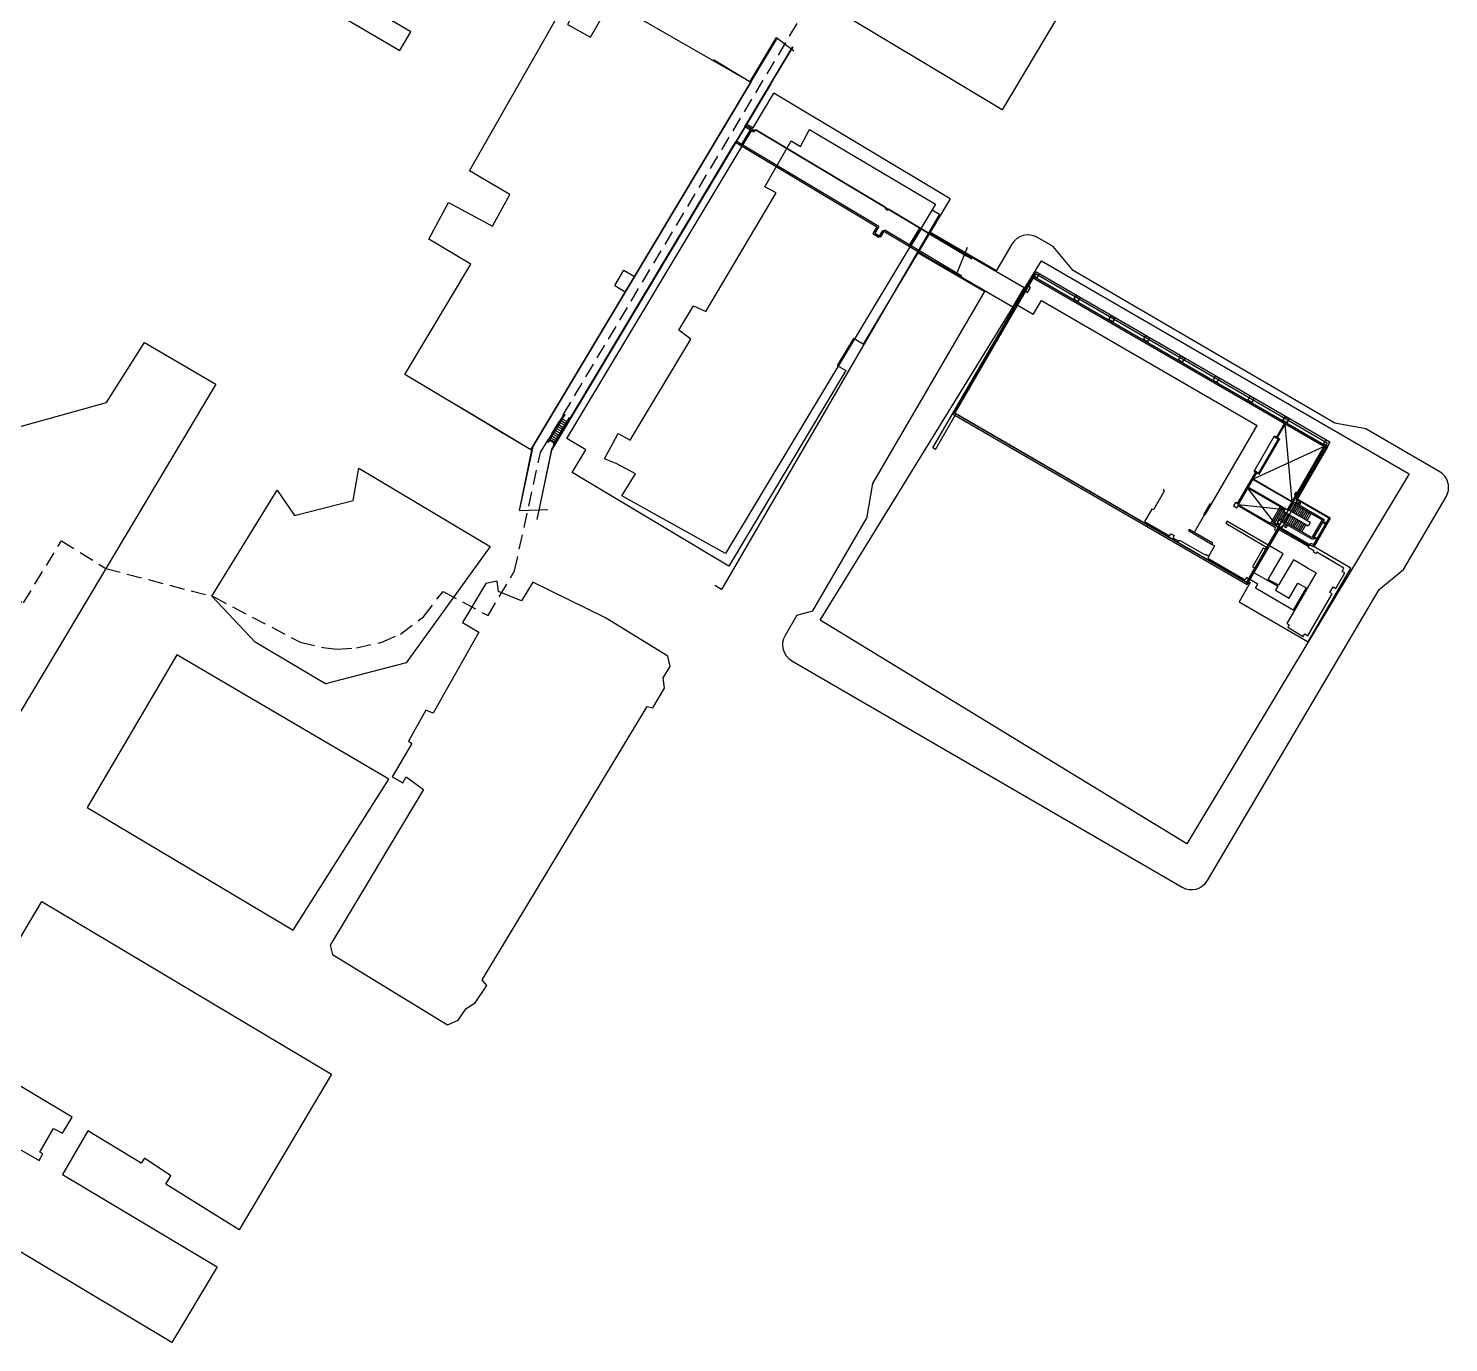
# Model space of a CAD drawing. Header units: inches. Extents: x 2320 to 12644, y -1199 to 8127.
# Drawn here: x 8343 to 9887, y 2422 to 3852 of the extents above; entities that cross this region are included whole.
import ezdxf

# ---------------------------------------------------------------- set-up
doc = ezdxf.new("R2010")
doc.units = ezdxf.units.IN
doc.header["$LTSCALE"] = 32
doc.header["$MEASUREMENT"] = 0
doc.linetypes.add('DASHED', pattern=[0.75, 0.5, -0.25])
for name, color, linetype in [('Buildings', 1, 'Continuous'), ('Floor Plan', 4, 'Continuous'), ('Underground', 3, 'Continuous')]:
    doc.layers.add(name, color=color, linetype=linetype)
doc.layers.add('Pathways', color=30, linetype='DASHED', lineweight=30)

msp = doc.modelspace()

# ---------------------------------------------------------------- linework, layer by layer
at = {"layer": 'Buildings'}
for p, q in [((9638.6, 4162.1), (9401.6, 3763.4)), ((9401.6, 3763.4), (9188.5, 3891.2)), ((9203.5, 3207.9), (9444.3, 3599.1)), ((9444.3, 3599.1), (9844.2, 3367.1)), ((8427.4, 3444.9), (8468.8, 3510.1)), ((8468.8, 3510.1), (8546.5, 3464.9)), ((8546.5, 3464.9), (8307, 3063.7)), ((8283.2, 3404.7), (8427.4, 3444.9)), ((9844.2, 3367.1), (9602.3, 2964.6)), ((9602.3, 2964.6), (9203.5, 3207.9)), ((8297.8, 2802.1), (8357.2, 2902)), ((8357.2, 2902), (8672, 2714)), ((8390.1, 2667.3), (8265.6, 2741.5)), ((8672, 2714), (8571.6, 2544.6)), ((8379.7, 2649.9), (8390.1, 2667.3)), ((8304.5, 2648.7), (8354.3, 2620.2)), ((8355, 2629.3), (8369.7, 2654.9)), ((8369.7, 2654.9), (8379.7, 2649.9)), ((8407.3, 2652.4), (8379.7, 2604.8)), ((8465, 2617.3), (8407.3, 2652.4)), ((8354.3, 2620.2), (8358.4, 2627.4)), ((8358.4, 2627.4), (8355, 2629.3)), ((8468.7, 2622.8), (8465, 2617.3)), ((8497.6, 2603.5), (8468.7, 2622.8)), ((8379.7, 2604.8), (8547.8, 2504.5)), ((8491.9, 2594.4), (8497.6, 2603.5)), ((8571.6, 2544.6), (8491.9, 2594.4)), ((8498.5, 2421.9), (8255.8, 2567.5)), ((8547.8, 2504.5), (8498.5, 2421.9))]:
    msp.add_line(p, q, dxfattribs=at)
for points in [[(9128.3, 3793.4), (8888.8, 3393.5), (8751.9, 3475.4), (8823.6, 3595.3), (8778, 3622.6), (8799.6, 3662.6), (8847.4, 3636.7), (8866, 3671), (8822.4, 3696.9), (8940.2, 3903.8), (8951.5, 3898.8), (8928.9, 3856.1), (8954, 3842.3), (8976.1, 3880.8)], [(9192.2, 3742), (9328.9, 3660.5), (9100.7, 3280.6), (8987.9, 3343.3), (9002.9, 3367.1), (8981.6, 3378.4), (8969.1, 3383.4), (8984.1, 3411), (8996.9, 3404), (9063.1, 3513.8), (9050, 3523.4), (9065.9, 3549.9), (9079.4, 3543.9), (9155.9, 3673.1), (9143.3, 3679.3), (9172.2, 3729.5), (9182.2, 3723.2)], [(8844.9, 3288.1), (8753.4, 3161.5), (8665.6, 3138.9), (8589.1, 3184.1), (8541.9, 3234), (8613, 3349.6), (8631.8, 3322), (8695.7, 3338.3), (8702, 3373.4)], [(8772.2, 3023.6), (8670.6, 2854.3), (8673.1, 2844.3), (8798.5, 2767.8), (8809.8, 2772.8), (8818.6, 2785.3), (8828.6, 2791.6), (8841.2, 2810.4), (8836.1, 2816.7), (9015.4, 3113.9), (9021.7, 3112.6), (9034.3, 3133.9), (9033, 3145.2), (9040.5, 3157.7), (9038, 3169), (8970.3, 3210.4), (8891.1, 3249.4), (8878.8, 3229.2), (8853.7, 3239.2), (8852.4, 3250.5), (8839.9, 3248), (8814.8, 3205.4), (8832.3, 3195.1), (8782.9, 3106.9), (8774.7, 3110.1), (8755.9, 3076.2), (8759.7, 3073.7), (8738.3, 3037.4), (8749.6, 3031.1), (8753.4, 3037.4), (8762.8, 3030.5)], [(8503.9, 3170.3), (8406.3, 3004.1), (8630.5, 2870.6), (8734.6, 3034.9)]]:
    msp.add_lwpolyline(points, close=True, dxfattribs=at)
at = {"layer": 'Floor Plan'}
for p, q in [((9121.6, 3744.9), (9173.5, 3831.5)), ((9127.4, 3794), (9156.2, 3842)), ((9129.2, 3795), (9157.2, 3841.7)), ((9150, 3791.5), (9174.1, 3831.8)), ((9156.2, 3842), (9175, 3827.4)), ((9087.5, 3817.9), (9128.3, 3793.4)), ((8888.8, 3393.4), (9129.2, 3795)), ((9150, 3791.5), (8911.5, 3393.1)), ((9128.3, 3793.4), (9001.6, 3581.9)), ((9130.8, 3743.7), (9153.3, 3781.4)), ((9345.2, 3666.5), (9153.3, 3781.4)), ((9121.6, 3744.9), (9111.5, 3727.9)), ((9127.5, 3741.4), (9117.3, 3724.4)), ((9119.5, 3724.9), (9129.9, 3742.3)), ((9131.5, 3738.9), (9121.6, 3744.9)), ((9122.5, 3746.7), (9123.4, 3748.2)), ((9122.5, 3746.7), (9132.8, 3740.5)), ((9123.4, 3748.2), (9130.8, 3743.7)), ((9133, 3741.4), (9131.5, 3738.9)), ((9132.8, 3740.5), (9133.6, 3741.8)), ((9363.1, 3603.7), (9133, 3741.4)), ((9133.6, 3741.8), (9275.4, 3656.9)), ((8911.7, 3394.2), (9111.5, 3727.9)), ((8928.3, 3405.5), (9118.8, 3723.8)), ((9112.2, 3729.3), (9111.5, 3728.1)), ((9111.5, 3728.1), (9117.7, 3724.4)), ((9111.5, 3727.9), (9265.3, 3635.8)), ((9119.5, 3724.9), (9112.2, 3729.3)), ((9117.7, 3724.4), (9118.8, 3723.8)), ((9267.4, 3636.4), (9119.5, 3724.9)), ((9345.2, 3666.5), (9250.5, 3508.3)), ((9275.4, 3656.9), (9274.5, 3655.6)), ((9274.5, 3655.6), (9277, 3654.1)), ((9277, 3654.1), (9277.8, 3655.5)), ((9277.8, 3655.5), (9321.3, 3629.4)), ((9265.3, 3635.8), (9261, 3628.7)), ((9267.6, 3624.7), (9271.9, 3631.9)), ((9271.9, 3631.9), (9351.8, 3584)), ((9357.7, 3582.3), (9274, 3632.4)), ((9300.2, 3614.9), (9311.9, 3634.4)), ((9302.7, 3615.3), (9313.9, 3633.9)), ((9261, 3628.7), (9267.6, 3624.7)), ((9321.3, 3629.4), (9368.7, 3601)), ((9351.8, 3584), (9364, 3613.7)), ((8980.2, 3572.2), (8990.2, 3588.8)), ((8990.2, 3588.8), (9001.6, 3581.9)), ((8980.2, 3572.2), (8991.7, 3565.4)), ((9428.8, 3572.2), (9434.8, 3582.6)), ((9430.1, 3571.4), (9435.3, 3580.4)), ((9434.8, 3582.6), (9755.6, 3396.6)), ((9435.3, 3580.4), (9753.8, 3395.7)), ((8991.7, 3565.4), (8888.8, 3393.4)), ((9396.6, 3515.3), (9426.1, 3566.3)), ((9435.3, 3540.6), (9444.2, 3555.8)), ((9444.2, 3555.8), (9678.8, 3419.8)), ((9326.1, 3395.4), (9415, 3548.7)), ((9435.3, 3540.6), (9417.3, 3551.1)), ((9239.9, 3514.6), (9222.3, 3485.2)), ((9250.5, 3508.3), (9239.9, 3514.6)), ((9396.6, 3515.3), (9349.1, 3433.5)), ((9231.7, 3479.5), (9104.3, 3266.8)), ((9222.3, 3485.2), (9231.7, 3479.5)), ((8841.5, 3421.8), (8801.1, 3445.9)), ((8924.8, 3432.3), (8906.9, 3402.4)), ((8925.8, 3431.7), (8909.7, 3404.9)), ((8924.8, 3432.3), (8925.8, 3431.7)), ((9329, 3393.7), (9351.3, 3432.2)), ((9669.2, 3247.9), (9349.1, 3433.5)), ((8841.5, 3421.8), (8858.8, 3411.4)), ((8888.8, 3393.4), (8841.5, 3421.8)), ((8888.8, 3393.4), (8845.1, 3419.6)), ((8914.9, 3401.7), (8931, 3428.5)), ((8915.6, 3414.7), (8920.8, 3411.5)), ((8916.8, 3416.7), (8922, 3413.6)), ((8918.1, 3419), (8923.4, 3415.8)), ((8919.3, 3420.9), (8924.6, 3417.8)), ((8920.6, 3423.1), (8925.9, 3420)), ((8921.9, 3425.2), (8927.1, 3422)), ((8923, 3427.1), (8928.3, 3424)), ((8931, 3428.5), (8931.9, 3428)), ((9622.4, 3322.6), (9678.8, 3419.8)), ((9700.2, 3407.4), (9708.6, 3421.9)), ((9700.9, 3406.9), (9709.3, 3421.4)), ((9717.1, 3336.8), (9709.3, 3421.4)), ((8877.1, 3328.7), (8891.8, 3398.4)), ((8906.9, 3402.4), (8908.3, 3401.6)), ((8908.3, 3401.6), (8909.6, 3403.8)), ((8909.6, 3403.8), (8914.4, 3400.9)), ((8909.7, 3404.9), (8914.9, 3401.7)), ((8910.7, 3406.5), (8915.9, 3403.3)), ((8911.9, 3408.5), (8917.1, 3405.4)), ((8913.1, 3410.5), (8918.3, 3407.4)), ((8914.4, 3400.9), (8913.2, 3398.8)), ((8913.2, 3398.8), (8914.1, 3398.2)), ((8914.3, 3412.5), (8919.5, 3409.4)), ((8948.7, 3393.3), (8928.3, 3405.5)), ((9675.5, 3370.2), (9697.8, 3408.7)), ((9680.8, 3368.1), (9702.3, 3405.1)), ((9681.1, 3366.9), (9703.5, 3405.4)), ((9697.4, 3408), (9702.3, 3405.1)), ((9697.8, 3408.7), (9703.5, 3405.4)), ((8876.6, 3327.4), (8890.7, 3396.6)), ((8911.5, 3393.1), (8895.5, 3317.4)), ((8897.4, 3324), (8911.7, 3394.2)), ((8934, 3368.8), (8948.7, 3393.3)), ((9329, 3393.7), (9326.1, 3395.4)), ((9751.9, 3396.8), (9674.4, 3361.5)), ((9717.1, 3336.8), (9751.9, 3396.8)), ((9753.8, 3395.7), (9721.2, 3339.5)), ((9722.7, 3339.8), (9755.6, 3396.6)), ((9104.3, 3266.8), (8934, 3368.8)), ((9677.1, 3369.2), (9657.2, 3334.9)), ((9678.5, 3368.5), (9658.3, 3333.6)), ((9675.5, 3370.2), (9677.1, 3369.2)), ((9675.9, 3370.9), (9680.8, 3368.1)), ((9677.1, 3369.2), (9681.1, 3366.9)), ((9712, 3327.9), (9669.3, 3352.7)), ((9716.9, 3336.4), (9674.2, 3361.2)), ((9717.1, 3336.8), (9674.4, 3361.5)), ((9577.9, 3348.5), (9566.4, 3328.7)), ((9577.8, 3349.3), (9576.6, 3350)), ((9577.5, 3348.7), (9577.8, 3349.3)), ((9577.9, 3348.5), (9577.5, 3348.7)), ((9703.9, 3331.2), (9668.7, 3351.6)), ((9701.5, 3309), (9668.7, 3351.6)), ((9712, 3327.9), (9717.1, 3336.8)), ((9717.6, 3337.6), (9751.8, 3317.7)), ((9756.8, 3318.8), (9721.2, 3339.5)), ((9758.7, 3318.9), (9722.7, 3339.8)), ((8876.6, 3327.4), (8907.5, 3328.4)), ((9564.4, 3328.9), (9556.5, 3315.4)), ((9565.5, 3328.3), (9564.4, 3328.9)), ((9565.7, 3328.7), (9565.5, 3328.3)), ((9566.2, 3328.4), (9565.7, 3328.7)), ((9566.4, 3328.7), (9566.2, 3328.4)), ((9621.7, 3323), (9610.3, 3303.4)), ((9627.7, 3335.1), (9620.9, 3323.5)), ((9622.4, 3322.6), (9620.9, 3323.5)), ((9655.3, 3336), (9653.2, 3332.4)), ((9653.2, 3332.4), (9655.1, 3331.3)), ((9655.1, 3331.3), (9656.9, 3330.3)), ((9657.2, 3334.9), (9655.3, 3336)), ((9656.9, 3330.3), (9658.2, 3332.6)), ((9657.2, 3334.9), (9658.5, 3334.1)), ((9658.2, 3332.6), (9698.9, 3308.9)), ((9693.5, 3313.2), (9658.3, 3333.6)), ((9709.3, 3328.1), (9658.3, 3333.6)), ((9693.7, 3313.5), (9703.9, 3331.2)), ((9695.6, 3313.1), (9705.5, 3330.3)), ((9698.2, 3313.9), (9707.2, 3329.4)), ((9700.7, 3314.2), (9708.9, 3328.3)), ((9703.9, 3331.2), (9709.3, 3328.1)), ((9704.8, 3317.3), (9709.3, 3324.9)), ((9706.6, 3316.2), (9711.1, 3323.9)), ((9707.9, 3325.7), (9709.9, 3329.1)), ((9734.3, 3310.4), (9707.9, 3325.7)), ((9708.4, 3315.2), (9712.8, 3322.9)), ((9710.1, 3314.2), (9714.6, 3321.9)), ((9711.9, 3313.2), (9716.3, 3320.8)), ((9736.7, 3314.4), (9712.3, 3328.5)), ((9714.1, 3327.5), (9718.5, 3335.1)), ((9715.8, 3326.5), (9720.3, 3334.1)), ((9716.7, 3336.1), (9749.6, 3317.1)), ((9717.6, 3325.4), (9722, 3333.1)), ((9719.3, 3324.4), (9723.8, 3332.1)), ((9721.1, 3323.4), (9725.5, 3331)), ((9722.9, 3322.4), (9727.3, 3330)), ((9724.6, 3321.4), (9729.1, 3329)), ((9726.2, 3320.4), (9730.7, 3328.1)), ((9728, 3319.4), (9732.4, 3327)), ((9729.8, 3318.4), (9734.2, 3326)), ((9731.5, 3317.4), (9736, 3325)), ((9733.3, 3316.3), (9737.7, 3324)), ((9556.5, 3315.4), (9583.7, 3299.7)), ((9645.8, 3315.3), (9644.7, 3313.4)), ((9644.7, 3313.4), (9689.2, 3287.6)), ((9646, 3315.7), (9645.8, 3315.3)), ((9707.1, 3280.3), (9646, 3315.7)), ((9693.7, 3313.5), (9693.5, 3313.2)), ((9701.5, 3309), (9693.7, 3313.5)), ((9695.6, 3313.1), (9701.8, 3309.5)), ((9698.9, 3308.9), (9697.6, 3306.6)), ((9697.6, 3306.6), (9701.1, 3304.6)), ((9698.2, 3313.9), (9702.8, 3311.3)), ((9700.9, 3314.1), (9700.7, 3314.2)), ((9702.5, 3316.7), (9700.9, 3314.1)), ((9700.9, 3314.1), (9703.5, 3312.6)), ((9701.1, 3304.6), (9702.4, 3306.8)), ((9703.5, 3312.6), (9701.5, 3309)), ((9701.5, 3309), (9735.7, 3289.2)), ((9702.4, 3306.8), (9734.8, 3288)), ((9703.3, 3318.2), (9702.5, 3316.7)), ((9739, 3295.6), (9702.5, 3316.7)), ((9738.4, 3297.8), (9703.3, 3318.2)), ((9713.6, 3312.2), (9718.1, 3319.8)), ((9715.4, 3311.1), (9719.8, 3318.8)), ((9717.2, 3310.1), (9721.6, 3317.8)), ((9718.9, 3309.1), (9723.4, 3316.8)), ((9720.5, 3308.2), (9725, 3315.8)), ((9722.3, 3307.1), (9726.7, 3314.8)), ((9724.1, 3306.1), (9728.5, 3313.8)), ((9725.8, 3305.1), (9730.3, 3312.8)), ((9727.6, 3304.1), (9732, 3311.7)), ((9736.7, 3314.4), (9734.3, 3310.4)), ((9749.6, 3317.1), (9738.4, 3297.8)), ((9751.8, 3317.7), (9739, 3295.6)), ((9756.8, 3318.8), (9740.2, 3290.2)), ((9740.8, 3287.9), (9758.7, 3318.9)), ((9583.7, 3299.7), (9585.1, 3302.1)), ((9585.1, 3302.1), (9588.6, 3300)), ((9588.6, 3300), (9587.2, 3297.7)), ((9587.2, 3297.7), (9593.8, 3293.8)), ((9593.8, 3293.8), (9594.5, 3294.9)), ((9594.5, 3294.9), (9622.2, 3278.9)), ((9630.1, 3290.4), (9632.6, 3289)), ((9735.7, 3289.2), (9737.2, 3291.9)), ((9737.2, 3291.9), (9740.2, 3290.2)), ((9622.2, 3278.9), (9622.8, 3279.9)), ((9622.8, 3279.9), (9626.4, 3277.8)), ((9626.4, 3277.8), (9625.1, 3275.5)), ((9625.1, 3275.5), (9665.8, 3251.9)), ((9632.6, 3289), (9626.2, 3278)), ((9685.6, 3286.3), (9673.8, 3266.1)), ((9687.7, 3285.1), (9685.6, 3286.3)), ((9689.2, 3287.6), (9687.7, 3285.1)), ((9690.9, 3252.4), (9707.1, 3280.3)), ((9734.8, 3288), (9734.5, 3287.5)), ((9734.5, 3287.5), (9740.7, 3283.9)), ((9740.7, 3283.9), (9739.8, 3282.4)), ((9739.8, 3282.4), (9743, 3280.5)), ((9780.9, 3264.6), (9740.8, 3287.9)), ((9743.8, 3281.8), (9743, 3280.5)), ((9773.3, 3264.7), (9743.8, 3281.8)), ((9673.8, 3266.1), (9677, 3264.3)), ((9677, 3264.3), (9674.7, 3260.4)), ((9674.7, 3260.4), (9701.4, 3244.9)), ((9718.3, 3273.7), (9702.2, 3245.9)), ((9743, 3259.4), (9711.1, 3204.3)), ((9733.3, 3265), (9718.3, 3273.7)), ((9733.3, 3265), (9743, 3259.4)), ((9734.4, 3184.3), (9780.9, 3264.6)), ((9764.4, 3242.6), (9774.2, 3259.4)), ((9771.2, 3261.1), (9773.3, 3264.7)), ((9774.2, 3259.4), (9771.2, 3261.1)), ((9671.3, 3248.8), (9659.2, 3228)), ((9667.2, 3254.4), (9665.8, 3251.9)), ((9679.5, 3247.3), (9667.2, 3254.4)), ((9669.2, 3247.9), (9670.1, 3249.5)), ((9670.1, 3249.5), (9671.3, 3248.8)), ((9677, 3242.9), (9679.5, 3247.3)), ((9702.2, 3245.9), (9690.9, 3252.4)), ((9701.4, 3244.9), (9698.8, 3240.5)), ((9713.9, 3231.8), (9723.3, 3248.1)), ((9723.3, 3248.1), (9732.1, 3243)), ((9757.9, 3238), (9761.5, 3244.2)), ((9761.5, 3244.2), (9764.4, 3242.6)), ((9718.2, 3219), (9677, 3242.9)), ((9698.8, 3240.5), (9713.9, 3231.8)), ((9732.1, 3243), (9718.2, 3219)), ((9729.1, 3237.9), (9730.2, 3237.3)), ((9731.2, 3241.5), (9732.3, 3240.9)), ((9734.1, 3190.9), (9760.5, 3236.5)), ((9760.5, 3236.5), (9757.9, 3238)), ((9659.2, 3228), (9734.4, 3184.3)), ((9711.1, 3204.3), (9713.6, 3202.8)), ((9713.6, 3202.8), (9712.1, 3200.2)), ((9712.1, 3200.2), (9729.1, 3190.4)), ((9729.1, 3190.4), (9730.6, 3193)), ((9730.6, 3193), (9734.1, 3190.9))]:
    msp.add_line(p, q, dxfattribs=at)
msp.add_lwpolyline([(9267.4, 3636.4), (9263, 3629), (9269.6, 3625.1), (9274, 3632.4)], dxfattribs=at)
for points in [[(9442.1, 3584.8), (9437.3, 3587.5), (9434.8, 3583.2), (9439.6, 3580.4)], [(9432.5, 3570), (9428.3, 3572.5), (9425, 3566.9), (9429.3, 3564.4)], [(9482.1, 3561.6), (9486.4, 3559.1), (9483.8, 3554.6), (9479.5, 3557.1)], [(9414.4, 3549), (9415.7, 3548.3), (9417.3, 3551.1), (9416, 3551.8)], [(9520.1, 3539.6), (9524.4, 3537.1), (9521.8, 3532.6), (9517.5, 3535.1)], [(9557.8, 3517.7), (9562.1, 3515.2), (9559.5, 3510.7), (9555.2, 3513.2)], [(9595.8, 3495.6), (9600.1, 3493.1), (9597.5, 3488.7), (9593.2, 3491.2)], [(9633.5, 3473.8), (9637.8, 3471.3), (9635.2, 3466.8), (9630.9, 3469.3)], [(9671.2, 3451.9), (9675.5, 3449.4), (9673, 3445), (9668.7, 3447.5)], [(9709.4, 3429.7), (9713.7, 3427.2), (9711.2, 3422.8), (9706.8, 3425.3)], [(9753.8, 3404), (9758.1, 3401.5), (9755.5, 3397.1), (9751.2, 3399.6)], [(9721.3, 3347.6), (9724.7, 3345.7), (9722.9, 3342.5), (9719.5, 3344.5)], [(9724.5, 3336.7), (9726.1, 3335.8), (9725, 3333.8), (9723.4, 3334.8)], [(9630.8, 3291.6), (9605, 3306.5), (9604.3, 3305.4), (9630.1, 3290.4)], [(9709.9, 3311.5), (9711.5, 3310.6), (9710.3, 3308.6), (9708.7, 3309.5)], [(9751.7, 3315), (9752.8, 3314.4), (9752, 3312.9), (9750.9, 3313.6)], [(9741.9, 3298.3), (9743, 3297.6), (9742.2, 3296.1), (9741, 3296.8)]]:
    msp.add_lwpolyline(points, close=True, dxfattribs=at)
at = {"layer": 'Pathways'}
msp.add_lwpolyline([(8198.4, 3310.4), (8337.1, 3226.7), (8378.5, 3294.4), (8426.8, 3264.3), (8543.4, 3233.6), (8638, 3184.1), (8665.6, 3177.8), (8678.2, 3176.5), (8699.5, 3177.8), (8727.1, 3184.1), (8747.1, 3192.8), (8772.2, 3211.7), (8793.5, 3239.2), (8842.4, 3212.9), (8871.3, 3261.8), (8899.5, 3390.3), (9214.8, 3917.6), (9181, 3941.4), (9165.5, 3919.5), (8866.2, 4095.6), (8836.1, 4098.1), (8769.1, 4140.1)], dxfattribs=at)
at = {"layer": 'Underground'}
for p, q in [((8370.1, 4050.3), (8746.4, 3827.9)), ((8758.3, 3848), (8612.6, 3934.2)), ((8746.4, 3827.9), (8758.3, 3848)), ((9333.3, 3649.8), (9096.4, 3241.3)), ((9325.5, 3654.4), (9333.3, 3649.8)), ((9395.3, 3588.1), (9322.1, 3630.5)), ((9425.4, 3569.5), (9321.6, 3629.7)), ((9412.2, 3617.1), (9394.8, 3587.2)), ((9456.9, 3614.7), (9439.9, 3624.5)), ((9478.7, 3588.3), (9456.9, 3614.7)), ((9382.1, 3565.5), (9309, 3607.9)), ((9413.3, 3548.7), (9309.6, 3608.9)), ((9437.3, 3587.5), (9347.5, 3432.6)), ((9437.7, 3584.8), (9350, 3433.7)), ((9758.1, 3401.5), (9437.3, 3587.5)), ((9755.2, 3400.6), (9437.7, 3584.8)), ((9763.5, 3422.2), (9478.7, 3588.3)), ((9413.3, 3548.7), (9425.4, 3569.5)), ((9382.7, 3566.4), (9260.6, 3356.6)), ((9347.5, 3432.6), (9668, 3246.8)), ((9350, 3433.7), (9667.6, 3249.5)), ((9797.1, 3416.2), (9763.5, 3422.2)), ((9877, 3369.9), (9797.1, 3416.2)), ((9718.9, 3337.9), (9755.2, 3400.6)), ((9721.5, 3338.3), (9758.1, 3401.5)), ((9260.6, 3356.6), (9253.9, 3318.6)), ((9703.9, 3312.2), (9718.9, 3337.9)), ((9722.6, 3337.7), (9721.5, 3338.3)), ((9838, 3263.1), (9884.3, 3342.1)), ((9195.6, 3218.2), (9253.9, 3318.6)), ((9667.6, 3249.5), (9703.9, 3312.2)), ((9668, 3246.8), (9704.6, 3309.9)), ((9704.6, 3309.9), (9706.1, 3309.1)), ((9811.7, 3241.2), (9838, 3263.1)), ((9096.4, 3241.3), (9089, 3245.6)), ((9624.8, 2924.8), (9811.7, 3241.2)), ((9178.2, 3213.6), (9165.4, 3191.4)), ((9178.2, 3213.6), (9195.6, 3218.2)), ((9172.8, 3163.7), (9597.2, 2917.6))]:
    msp.add_line(p, q, dxfattribs=at)
msp.add_lwpolyline([(9739.8, 3287.8), (9705.3, 3307.8), (9723.4, 3339), (9757.9, 3319)], close=True, dxfattribs=at)
for centre, start, end in [((9429.7, 3606.9), 60.0406, 149.8109), ((9866.8, 3352.3), 329.6178, 59.8891), ((9183, 3181.3), 149.9389, 239.8891), ((9607.4, 2935.1), 239.8891, 329.4337)]:
    msp.add_arc(centre, 20.3, start, end, dxfattribs=at)

doc.saveas('drawing.dxf')
